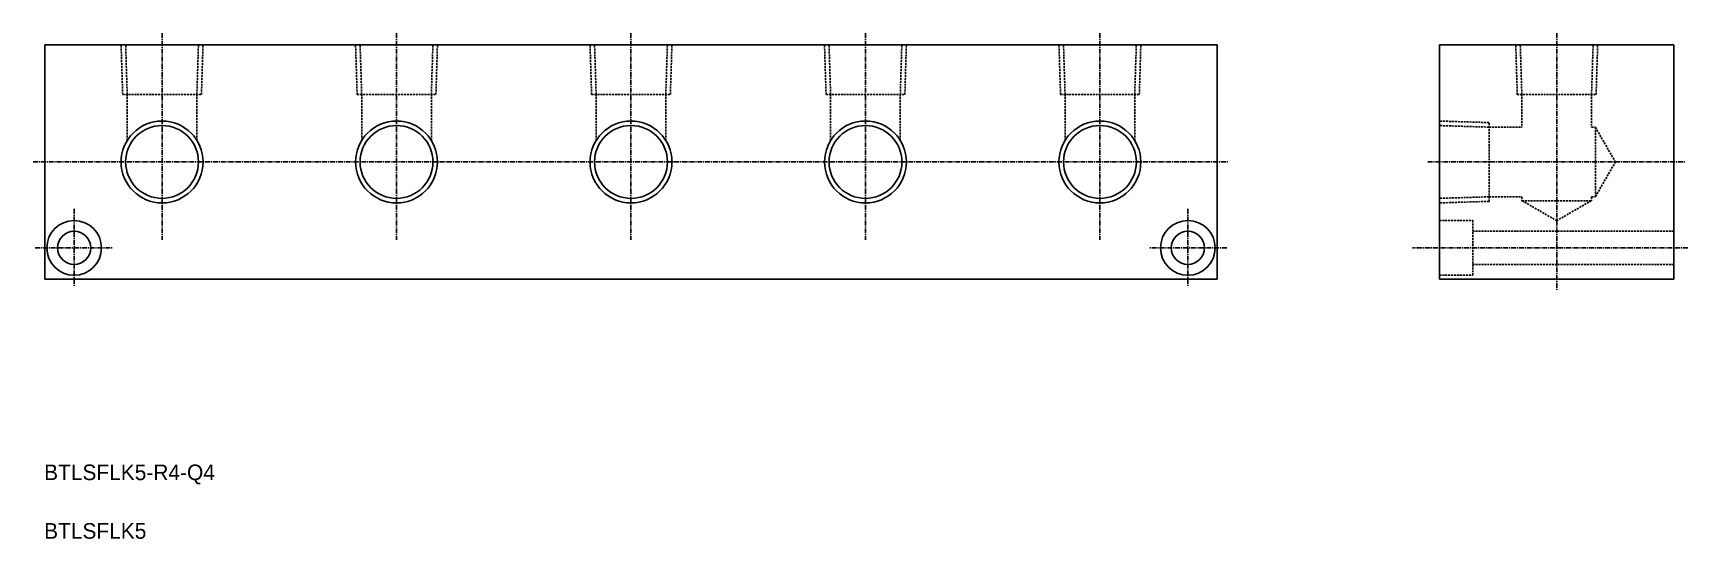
# Model space of a CAD drawing. Extents: x 70 to 493, y 94 to 223.
import ezdxf

# ---------------------------------------------------------------- set-up
doc = ezdxf.new("R2010")
doc.units = 0
doc.linetypes.add('CENTER', pattern=[2, 1.25, -0.25, 0.25, -0.25])
doc.linetypes.add('DASHED', pattern=[0.75, 0.5, -0.25])
doc.layers.get('0').update_dxf_attribs({"linetype": 'CONTINUOUS'})
doc.layers.add('CENTER', color=1, linetype='CENTER')

msp = doc.modelspace()

# ---------------------------------------------------------------- linework, layer by layer
at = {"color": 7, "linetype": 'CONTINUOUS'}
for p, q in [((72.93, 220.12), (372.93, 220.12)), ((72.93, 220.12), (72.93, 160.12)), ((372.93, 220.12), (372.93, 160.12)), ((429.82, 220.12), (489.82, 220.12)), ((429.82, 220.12), (429.82, 160.12)), ((489.82, 220.12), (489.82, 160.12)), ((72.93, 160.12), (372.93, 160.12)), ((429.82, 160.12), (489.82, 160.12))]:
    msp.add_line(p, q, dxfattribs=at)
at = {"color": 3, "linetype": 'DASHED'}
for p, q in [((92.85, 207.42), (92.45, 220.12)), ((94.01, 207.42), (93.61, 220.12)), ((111.84, 207.42), (112.24, 220.12)), ((113.01, 207.42), (113.4, 220.12)), ((152.85, 207.42), (152.45, 220.12)), ((154.01, 207.42), (153.61, 220.12)), ((171.84, 207.42), (172.24, 220.12)), ((173.01, 207.42), (173.4, 220.12)), ((212.85, 207.42), (212.45, 220.12)), ((214.01, 207.42), (213.61, 220.12)), ((231.84, 207.42), (232.24, 220.12)), ((233.01, 207.42), (233.4, 220.12)), ((272.85, 207.42), (272.45, 220.12)), ((274.01, 207.42), (273.61, 220.12)), ((291.84, 207.42), (292.24, 220.12)), ((293.01, 207.42), (293.4, 220.12)), ((332.85, 207.42), (332.45, 220.12)), ((334.01, 207.42), (333.61, 220.12)), ((351.84, 207.42), (352.24, 220.12)), ((353.01, 207.42), (353.4, 220.12)), ((449.74, 207.42), (449.34, 220.12)), ((450.9, 207.42), (450.5, 220.12)), ((468.74, 207.42), (469.14, 220.12)), ((469.9, 207.42), (470.3, 220.12)), ((92.85, 207.42), (113.01, 207.42)), ((94.01, 207.42), (94.01, 195.62)), ((111.84, 207.42), (111.84, 195.62)), ((152.85, 207.42), (173.01, 207.42)), ((154.01, 207.42), (154.01, 195.62)), ((171.84, 207.42), (171.84, 195.62)), ((212.85, 207.42), (233.01, 207.42)), ((214.01, 207.42), (214.01, 195.62)), ((231.84, 207.42), (231.84, 195.62)), ((272.85, 207.42), (293.01, 207.42)), ((274.01, 207.42), (274.01, 195.62)), ((291.84, 207.42), (291.84, 195.62)), ((332.85, 207.42), (353.01, 207.42)), ((334.01, 207.42), (334.01, 195.62)), ((351.84, 207.42), (351.84, 195.62)), ((449.74, 207.42), (469.9, 207.42)), ((450.9, 207.42), (450.9, 199.04)), ((468.74, 207.42), (468.74, 199.04)), ((442.52, 200.2), (429.82, 200.6)), ((442.52, 199.04), (429.82, 199.44)), ((442.52, 180.04), (442.52, 200.2)), ((442.52, 199.04), (450.9, 199.04)), ((468.74, 199.04), (469.74, 199.04)), ((469.74, 199.04), (469.74, 181.2)), ((469.74, 198.97), (474.85, 190.12)), ((469.74, 181.27), (474.85, 190.12)), ((442.52, 181.2), (429.82, 180.81)), ((442.52, 180.04), (429.82, 179.64)), ((442.52, 181.2), (450.9, 181.2)), ((450.9, 181.2), (450.9, 180.2)), ((450.9, 180.2), (468.74, 180.2)), ((450.97, 180.2), (459.82, 175.09)), ((468.67, 180.2), (459.82, 175.09)), ((468.74, 181.2), (468.74, 180.2)), ((468.74, 181.2), (469.74, 181.2)), ((429.82, 175.12), (438.32, 175.12)), ((438.32, 175.12), (438.32, 161.12)), ((438.32, 172.37), (489.82, 172.37)), ((429.82, 161.12), (438.32, 161.12)), ((438.32, 163.87), (489.82, 163.87))]:
    msp.add_line(p, q, dxfattribs=at)
at = {"color": 3}
for centre in [(102.93, 190.12), (162.93, 190.12), (222.93, 190.12), (282.93, 190.12), (342.93, 190.12)]:
    msp.add_circle(centre, 10.48, dxfattribs=at)
at = {"color": 7, "linetype": 'CONTINUOUS'}
for centre, radius in [((102.93, 190.12), 9.32), ((162.93, 190.12), 9.32), ((222.93, 190.12), 9.32), ((282.93, 190.12), 9.32), ((342.93, 190.12), 9.32), ((80.43, 168.12), 7), ((365.43, 168.12), 7), ((80.43, 168.12), 4.25), ((365.43, 168.12), 4.25)]:
    msp.add_circle(centre, radius, dxfattribs=at)
at = {"layer": 'CENTER', "color": 1, "linetype": 'CENTER'}
for p, q in [((102.93, 223.12), (102.93, 170.21)), ((162.93, 223.12), (162.93, 170.21)), ((222.93, 223.12), (222.93, 170.21)), ((282.93, 223.12), (282.93, 170.21)), ((342.93, 223.12), (342.93, 170.21)), ((459.82, 223.12), (459.82, 157.12)), ((69.93, 190.12), (375.93, 190.12)), ((426.82, 190.12), (492.82, 190.12)), ((80.43, 178.12), (80.43, 158.12)), ((365.43, 178.12), (365.43, 158.12)), ((70.43, 168.12), (90.43, 168.12)), ((375.43, 168.12), (355.43, 168.12)), ((493.4, 168.12), (422.96, 168.12))]:
    msp.add_line(p, q, dxfattribs=at)

# ---------------------------------------------------------------- texts
at = {"color": 7, "linetype": 'CONTINUOUS'}
for s, p in [('BTLSFLK5-R4-Q4', (72.75, 108.66)), ('BTLSFLK5', (72.75, 93.66))]:
    msp.add_text(s, height=4, dxfattribs=at).set_placement(p)

doc.saveas('drawing.dxf')
